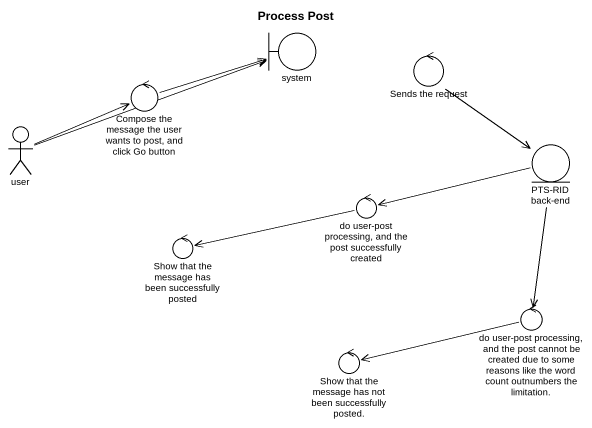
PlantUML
@startuml
title Process Post
boundary system
control "Compose the message the user wants to post, and click Go button" as Compose_the_message_the
control "Sends the request" as Sends_the_request
actor user
entity "PTS-RID back-end" as PTS_RID_back_end
control "do user-post processing, and the post successfully created" as do_user_post_processing_and
control "Show that the message has been successfully posted" as Show_that_the_message_has
control "do user-post processing, and the post cannot be created due to some reasons like the word count outnumbers the limitation." as do_user_post_processing_and_2
control "Show that the message has not been successfully posted." as Show_that_the_message_has_2
Compose_the_message_the -right-> system
Sends_the_request --> PTS_RID_back_end
user -right-> system
user -right-> Compose_the_message_the
PTS_RID_back_end -left-> do_user_post_processing_and
PTS_RID_back_end --> do_user_post_processing_and_2
do_user_post_processing_and -left-> Show_that_the_message_has
do_user_post_processing_and_2 -left-> Show_that_the_message_has_2
@enduml
